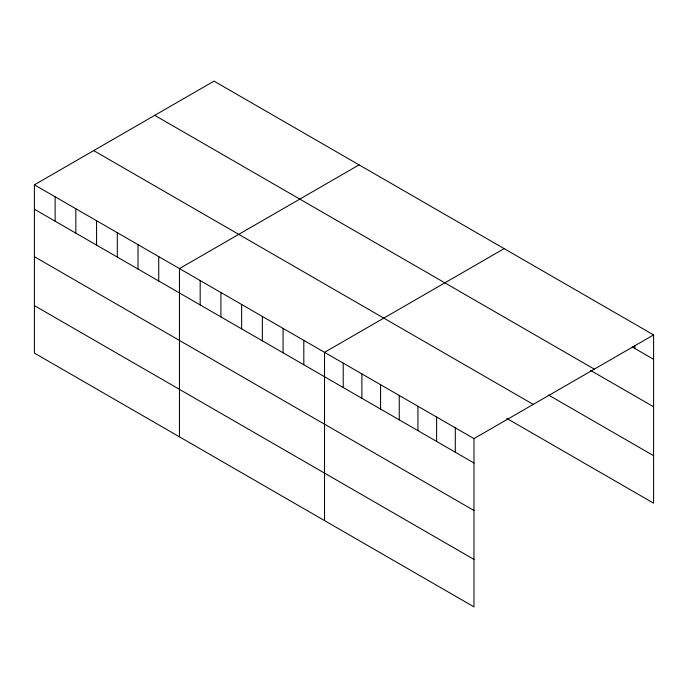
<?xml version="1.0" encoding="UTF-8"?>
<svg xmlns="http://www.w3.org/2000/svg" width="688" height="688" viewBox="0 0 688 688"><rect width="100%" height="100%" fill="white"/><g stroke="black" fill="none" stroke-linecap="round" stroke-linejoin="round"><path stroke-width="1.03" d="M34.4 184.831L473.98 438.617L473.98 606.876L34.4 353.082L34.4 184.831L214.02 81.124L653.6 334.918L653.6 503.169L506.815 418.424M359.084 164.879L179.465 268.578L179.465 436.837M504.141 248.626L324.521 352.333L324.521 520.584M473.98 438.617L653.6 334.918M632.246 346.976L653.6 359.308M154.748 115.352L594.329 369.138M590.433 370.316L653.6 406.78M548.628 395.093L653.6 455.697M93.671 150.603L533.252 404.398M34.4 209.221L473.98 463.007M34.4 256.693L473.98 510.487M34.4 305.61L473.98 559.396M634.921 345.342L634.921 348.524M455.301 427.833L455.301 452.222M436.613 417.048L436.613 441.438M417.934 406.255L417.934 430.654M399.255 395.471L399.255 419.861M380.567 384.687L380.567 409.076M361.888 373.902L361.888 398.292M343.209 363.118L343.209 387.507M303.804 340.362L303.804 364.752M283.078 328.4L283.078 352.789M262.352 316.437L262.352 340.827M241.634 304.474L241.634 328.864M220.908 292.503L220.908 316.901M200.182 280.541L200.182 304.93M158.739 256.615L158.739 281.005M138.013 244.653L138.013 269.042M117.295 232.682L117.295 257.08M96.569 220.719L96.569 245.109M75.843 208.756L75.843 233.146M55.126 196.794L55.126 221.183"/></g></svg>
